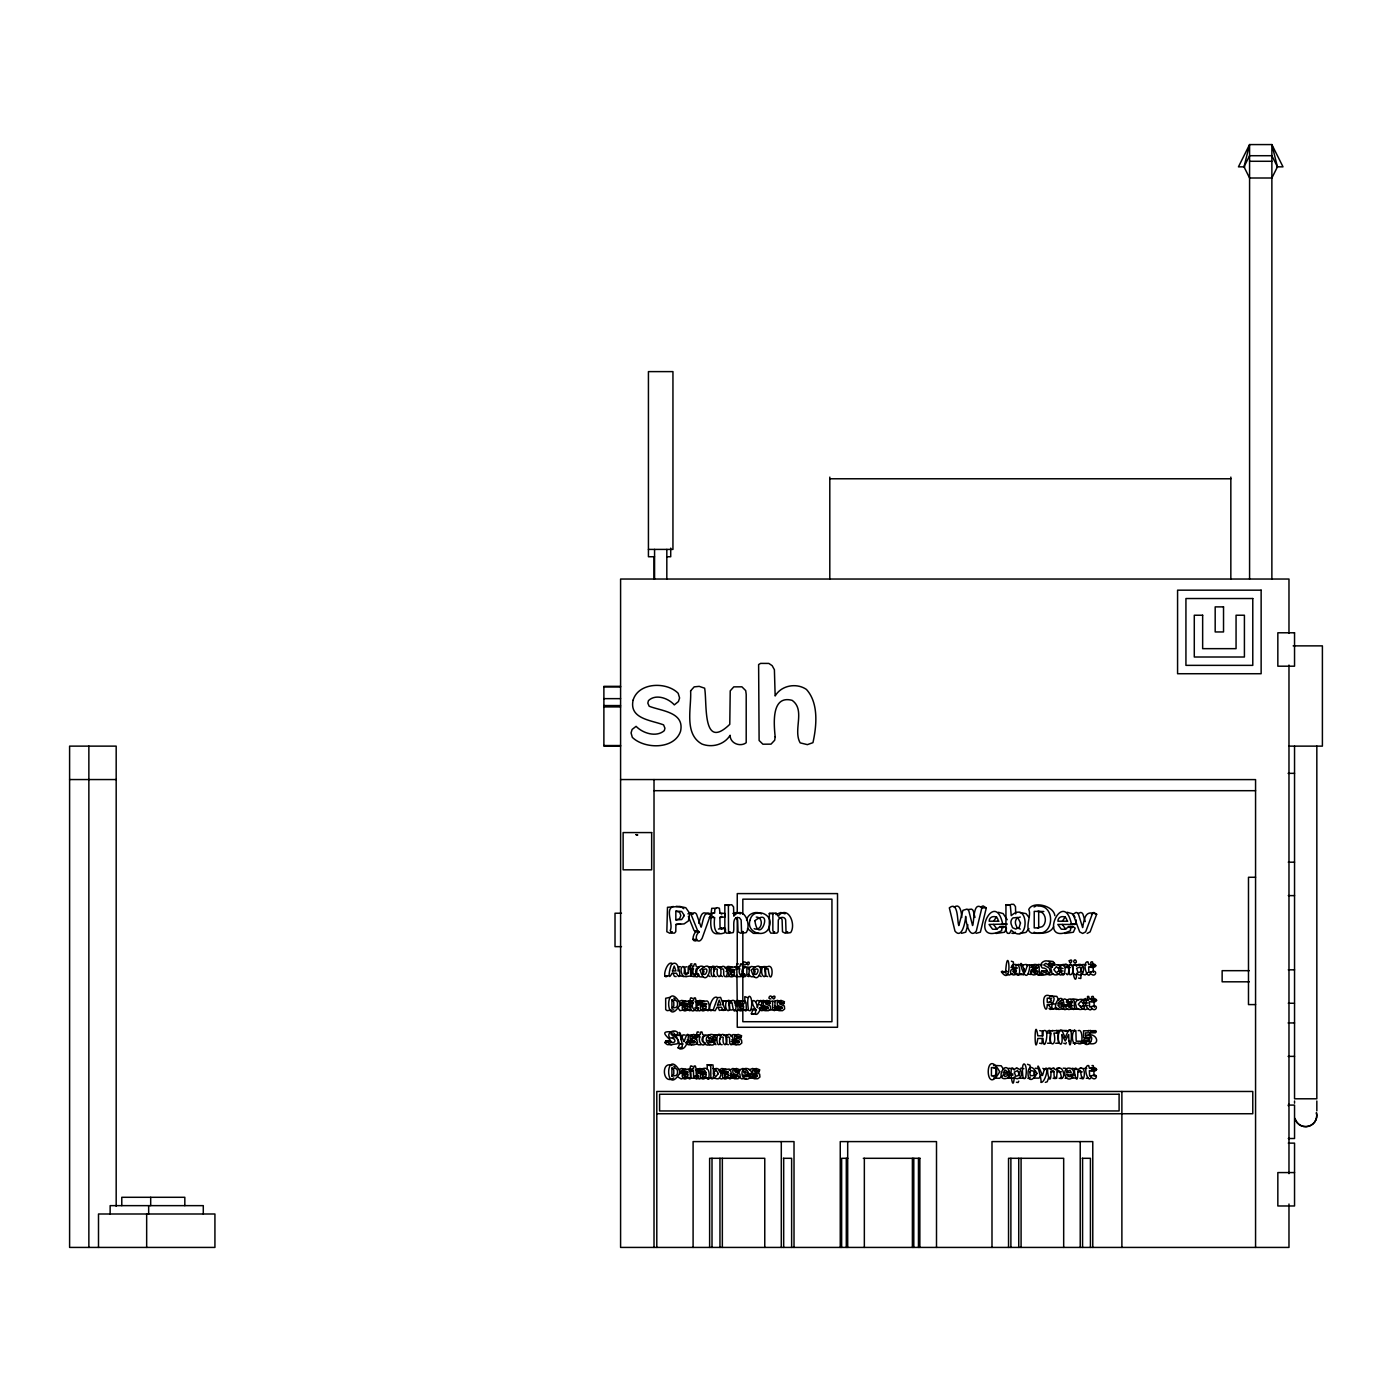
<?xml version="1.0" encoding="UTF-8"?>
<svg xmlns="http://www.w3.org/2000/svg" width="1392" height="1392" viewBox="0 0 1392 1392"><rect width="100%" height="100%" fill="white"/><g stroke="black" fill="none" stroke-linecap="round" stroke-linejoin="round"><path stroke-width="1.5" d="M1066.324 1042.608L1065.733 1043.93L1063.784 1043.234M738.004 1073.789L738.63 1071.04M1018.77 1081.166L1018.109 1082.506L1016.438 1082.28M1030.132 1077.199L1029.471 1078.504L1027.801 1078.278M1055.432 1077.199L1054.771 1078.504L1053.1 1078.278M1061.435 1077.199L1060.791 1078.504L1059.121 1078.278M1082.28 1077.199L1081.636 1078.504L1079.948 1078.278M695.304 1009.67C691.111 1014.002 688.118 1006.399 689.91 1002.849L693.442 1002.849C688.901 1007.947 699.097 1014.664 698.506 1008.069C694.817 1010.261 696.557 1004.328 699.654 1004.885C721.874 1003.388 683.698 1003.162 707.084 1000.952A3.306 3.08 -90 0 1 708.545 1002.727C709.798 1005.424 709.05 1014.246 706.214 1009.148C700.246 1015.534 696.905 1002.31 705.831 1004.641M714.27 975.305C709.955 981.865 709.937 960.689 714.183 968.084L714.792 967.301A3.445 3.219 -90 0 1 717.089 966.309L720.099 968.362C724.78 961.785 729.773 972.712 725.963 976.592C721.143 977.584 726.52 966.013 720.778 969.476C722.17 979.637 715.836 978.35 717.332 969.267C713.174 966.483 712.008 977.515 716.236 976.592M720.186 1043.391C715.871 1049.951 715.853 1028.775 720.116 1036.17L720.708 1035.387A3.445 3.219 -90 0 1 723.022 1034.395L726.015 1036.466C730.713 1029.871 735.689 1040.798 731.896 1044.696C727.059 1045.67 732.436 1034.099 726.711 1037.562C728.138 1047.724 721.735 1046.436 723.248 1037.353C719.09 1034.569 717.941 1045.601 722.17 1044.696M1090.806 972.034C1088.37 982.3 1081.967 964.343 1086.769 961.907A2.836 2.54 -90 0 1 1088.022 961.907L1088.701 964.552C1098.131 961.698 1098.01 969.702 1088.648 966.848L1088.892 972.347L1090.806 972.034C1098.305 968.536 1095.956 977.967 1091.311 974.191M1091.015 999.125L1092.076 1000.343L1090.997 1001.44M1087.57 999.473L1087.5 996.498A2.836 2.54 -90 0 1 1088.753 996.481L1089.414 999.125C1098.862 996.289 1098.74 1004.276 1089.379 1001.44L1089.623 1006.938L1091.537 1006.607C1099.036 1003.127 1096.687 1012.541 1092.041 1008.765M1091.015 1068.29L1092.076 1069.508L1090.997 1070.587M1091.537 1075.772C1089.101 1086.038 1082.698 1068.082 1087.5 1065.646A2.836 2.54 -90 0 1 1088.753 1065.646L1089.414 1068.29C1098.862 1065.437 1098.74 1073.441 1089.379 1070.587L1089.623 1076.086L1091.537 1075.772C1099.036 1072.275 1096.687 1081.706 1092.041 1077.93M1078.191 1030.637C1082.628 1028.253 1082.767 1042.556 1080.714 1043.93M692.955 1002.849L691.841 1001.822L692.938 1000.57M692.955 1070.935L691.841 1069.909L692.938 1068.673M699.55 1036.883L698.436 1035.857L699.532 1034.621M691.841 1001.648L688.309 1001.648L693.442 1000.57L694.121 997.977A2.801 2.61 -90 0 1 695.408 997.977L696.087 1000.57L698.819 1001.596L696.052 1002.849L696.122 1007.808M1058.494 968.484L1059.799 972.469M1073.632 961.402C1075.233 956.617 1078.661 964.586 1074.032 962.516M683.942 1006.103L687.996 1006.103C688.883 1009.67 682.532 1009.879 684.464 1006.103M683.942 1074.189L687.996 1074.189C688.883 1077.756 682.532 1077.965 684.464 1074.189M702.438 1007.686L702.612 1006.103M702.438 1075.79L702.612 1074.189M724.536 1075.79L724.71 1074.189L728.242 1074.189C729.373 1077.008 723.614 1078.365 724.64 1075.129L727.72 1074.189M739.622 1006.103L743.676 1006.103C744.563 1009.67 738.212 1009.879 740.144 1006.103M696.766 1002.153L697.114 1003.771L701.899 1003.997M696.766 1070.239L698.123 1072.118L705.013 1070.744L706.144 1072.727L697.775 1073.58L696.296 1076.347L698.506 1076.155L698.819 1077.773L696.452 1079.026L693.616 1077.077L693.442 1070.935L689.91 1070.935L690.641 1078.156L694.956 1078.278M981.83 907.88L976.297 931.109C969.197 939.896 965.648 920.669 965.665 916.388C965.561 920.634 962.116 939.896 954.982 931.109L949.327 907.88C958.444 900.38 957.122 921.695 958.81 925.576L962.916 910.333L966.901 909.133A3.149 2.819 -90 0 1 968.954 911.395L972.556 925.523C974.33 921.852 972.973 900.346 981.83 907.88L986.319 907.88L980.368 932.205L976.088 933.319M689.823 1042.921A4.802 4.472 -90 0 0 690.519 1042.852L691.232 1041.303L687.23 1039.841M696.522 1037.771L695.304 1036.796A3.793 3.532 -90 0 0 693.094 1036.483L692.398 1038.014L696.505 1039.493L697.566 1042.399L696.539 1044.07L693.494 1044.922L688.1 1044.731L685.891 1042.712L686.726 1041.547L691.563 1042.538A4.802 4.472 -90 0 0 694.051 1042.852L694.765 1041.303L690.206 1039.319L689.962 1036.327L693.599 1034.395L697.166 1035.735L696.522 1037.771L691.772 1036.796A3.793 3.532 -90 0 0 691.024 1036.518M734.28 1042.921A4.802 4.472 -90 0 0 734.976 1042.852L735.707 1041.303L731.687 1039.841M731.183 1041.547L736.02 1042.538A4.802 4.472 -90 0 0 738.508 1042.852L739.222 1041.303L734.663 1039.319L734.419 1036.327L738.056 1034.395L741.623 1035.735L740.996 1037.771L736.229 1036.796A3.793 3.532 -90 0 0 735.481 1036.518M733.845 1076.677L734.054 1075.337L730.034 1073.876M729.547 1075.598L734.384 1076.59A4.802 4.472 -90 0 0 736.873 1076.886L737.586 1075.337L733.027 1073.354L732.766 1070.361L736.42 1068.447L739.987 1069.787L739.343 1071.823L734.576 1070.831M763.756 1008.8L764.486 1007.251L759.545 1004.554M759.319 1008.052L763.495 1007.512L764.8 1008.504A4.802 4.472 -90 0 0 767.288 1008.8L768.019 1007.251L763.442 1005.268L763.199 1002.275L766.853 1000.343L770.402 1001.701L769.776 1003.736L765.008 1002.745M753.594 1076.677L753.803 1075.337L749.783 1073.876M744.059 1076.816L745.781 1075.459L754.133 1076.59A4.802 4.472 -90 0 0 756.622 1076.886L757.335 1075.337L752.776 1073.354L752.515 1070.361L756.169 1068.447L759.736 1069.787L759.092 1071.823L754.325 1070.831A3.793 3.532 -90 0 0 753.594 1070.552M778.319 1008.591L778.511 1007.251L774.509 1005.79M774.004 1007.512L778.841 1008.504A4.802 4.472 -90 0 0 781.33 1008.8L782.043 1007.251L777.484 1005.268L777.241 1002.275L780.877 1000.343L784.444 1001.701L783.8 1003.736L779.05 1002.745M1271.87 579.037L1271.87 144.577L1277.438 166.849L1271.87 178.002L1249.581 178.002L1244.013 166.849L1249.581 144.577L1271.87 144.577L1283.006 166.849L1276.638 166.849M1002.71 924.062C994.445 886.269 967.51 946.821 1001.614 930.726L1001.996 928.116L1000.291 926.637L996.185 929.299L992.566 929.212L989.068 924.445L1007.182 924.062L1001.735 924.445M1005.581 972.643C1007.651 938.504 1013.846 989.016 1001.335 971.755L1007.042 971.616M1010.018 1073.945C1005.894 1055.049 992.426 1085.325 1009.478 1077.269L1008.817 1075.233L1004.954 1076.521L1003.214 1074.137L1013.011 1073.945M1070.483 924.445L1071.457 924.062C1063.192 886.269 1036.257 946.821 1070.361 930.726L1070.744 928.116L1069.039 926.637L1064.932 929.299L1061.313 929.212L1057.816 924.445L1074.955 924.445L1076.225 922.879L1075.946 919.694M1064.114 1004.972C1062.2 985.693 1045.792 1015.777 1064.045 1008.121L1063.384 1006.068L1059.521 1007.356L1057.781 1004.972L1066.481 1004.972M711.764 1040.381L712.426 1039.424M707.432 1040.381C721.717 1046.488 715.297 1029.419 707.78 1035.909C703.082 1040.711 710.477 1048.489 715.244 1043.478L714.183 1041.407L710.651 1041.407L708.911 1042.782M750.601 1076.59C729.478 1073.302 760.31 1078.348 748.861 1069.073C738.004 1064.654 741.17 1085.308 750.375 1077.512L749.696 1075.511L748.461 1076.747M993.627 921.208L996.62 916.684M1007.738 1072.519L1005.598 1070.083L1003.249 1072.519L1007.738 1072.519L1008.504 1070.761M1062.374 921.208L1065.367 916.684M1062.305 1003.354L1060.182 1000.935L1057.816 1003.354L1062.305 1003.354L1062.548 1002.379M967.892 924.775L965.77 932.17L961.541 933.319M1013.167 971.111C1013.707 976.993 1020.127 966.866 1013.167 971.111L1016.16 971.111M1033.282 971.111C1033.804 976.993 1040.224 966.866 1033.282 971.111L1037.753 971.111L1037.649 972.364M1068.43 1005.685C1068.952 1011.566 1075.372 1001.44 1068.43 1005.685L1072.901 1005.685M684.203 1007.756L687.474 1006.103M684.203 1075.842L687.474 1074.189M739.883 1007.756L743.154 1006.103M691.633 1044.731L689.632 1043.495L690.258 1041.547M769.776 1003.736L768.541 1002.745A3.793 3.532 -90 0 0 766.331 1002.449L765.635 1003.98L770.333 1005.981L770.594 1008.991L768.471 1010.662L764.869 1010.679L762.868 1009.444L763.495 1007.512M1041.808 970.798C1047.045 975.983 1050.16 967.962 1042.208 967.927C1037.753 963.107 1046.575 958.061 1049.881 962.62L1049.011 965.021L1045.792 963.368L1043.704 964.969L1049.272 968.101L1050.299 971.755A3.602 3.202 -90 0 1 1049.098 973.948L1044.174 974.992L1040.764 972.329L1041.808 970.798L1046.279 970.798L1048.837 972.486M1048.907 961.054L1053.083 961.507L1054.579 963.421L1053.483 965.021L1049.011 965.021M1048.211 1004.467L1051.708 1009.148L1053.605 1009.2C1047.184 1006.259 1060.617 996.724 1049.498 995.785C1038.188 991.365 1046.697 1020.058 1047.254 1004.467L1050.229 1004.467M674.563 1033.508L673.45 1035.091L671.083 1033.577M671.918 1044.696L667.36 1044.644L665.15 1043.078L665.707 1040.938L669.569 1040.764C674.946 1045.897 678.13 1037.962 669.987 1037.945C665.446 1033.055 674.563 1028.288 677.869 1032.742L676.982 1035.091L673.45 1035.091M676.982 1035.091C662.644 1032.29 679.922 1037.092 678.304 1041.721A3.532 3.306 -90 0 1 677.051 1043.878L670.874 1044.644L668.682 1043.078L669.569 1040.764M693.86 1036.57L693.007 1037.771M738.334 1036.57L737.464 1037.771M698.801 923.383C699.915 920.199 700.994 909.602 706.805 913.796M681.175 1039.824L682.967 1034.865L685.16 1035.039M1048.889 1077.06L1047.202 1081.775L1045.322 1082.367M672.527 970.937L674.215 966.083L675.92 970.937L672.388 970.937M717.559 1004.972L719.246 1000.117L720.934 1004.972L717.419 1004.972M1041.303 1074.92L1039.111 1078.121L1034.03 1078.121M755.873 1009.809C747.904 999.404 756.187 996.585 757.335 1007.704C761.024 992.148 764.921 1005.111 757.544 1013.846C752.08 1016.839 759.701 1006.416 752.011 1009.339M667.081 976.401C661.409 979.516 666.925 960.515 672.058 963.351C669.883 966.205 666.733 983.587 671.988 973.217L676.512 973.217C682.289 985.71 679.853 958.183 672.406 964.03M712.443 1010C706.283 1014.664 711.503 994.601 717.071 997.403M713.209 1009.861L717.646 997.681L720.604 997.403L725.302 1010.209L722.953 1010.435L721.543 1007.269L717.019 1007.269L715.21 1010.696L709.676 1009.861M1029.906 965.3C1026.409 995.837 1014.472 944.194 1025.121 971.964L1027.609 964.795L1034.378 965.3L1031.768 965.282M1033.717 967.057L1030.898 974.47L1028.149 974.139M1092.198 914.248L1085.638 931.892L1082.68 933.44L1079.722 931.944L1073.093 914.248L1075.981 912.491A2.993 2.662 -90 0 1 1078.435 914.126L1082.645 927.577C1084.768 915.397 1086.212 910.368 1096.67 914.248L1090.11 931.892L1087.152 933.44M746.547 920.164C747.8 913.604 755.908 910.594 761.459 913.865M755.612 1001.944L757.144 1000.448L762.137 1001.283M697.288 940.4C691.041 943.184 692.781 934.798 695.756 931.84L699.271 931.84C692.833 936.903 698.21 945.603 702.16 938.191L710.72 914.387C703.726 908.21 702.734 923.905 701.133 927.211L696.557 914.283A3.01 2.801 -90 0 0 694.051 912.734L691.076 914.457L697.549 930.517L699.271 931.84M681.088 1047.236L680.009 1048.576L678.095 1047.845L679.644 1044.052L675.729 1035.074M681.628 1047.845C685.003 1045.775 673.345 1018.544 684.098 1041.738C691.076 1019.449 689.649 1055.38 678.095 1047.845M753.646 1014.281L751.349 1013.811L752.881 1010L756.413 1010M1075.668 1043.234L1074.624 1044.017M718.011 1007.269L719.42 1010.435L721.943 1009.844M1073.858 965.248L1075.511 964.517L1076.573 966.326A3.497 3.132 -90 0 1 1078.609 964.447C1087.674 962.864 1082.976 980.699 1076.642 973.199C1076.051 992.357 1068.551 959.001 1076.347 965.195M1090.649 962.62L1091.241 961.907A2.836 2.54 -90 0 1 1092.494 961.907L1093.172 964.552M1091.38 997.211L1091.972 996.498A2.836 2.54 -90 0 1 1093.225 996.481L1093.903 999.125M1244.013 166.849L1249.581 155.713L1271.87 155.713L1277.438 166.849M1063.088 970.972L1058.616 970.972L1056.319 972.677L1053.848 969.667L1056.319 966.709L1058.616 968.397L1063.088 968.397M1088.039 1005.563L1083.133 1005.563L1080.818 1007.251L1078.348 1004.241L1080.818 1001.283L1083.133 1002.988L1088.039 1002.953M725.771 1009.948L723.196 1010M774.613 931.718L773.413 933.11L770.733 933.127L769.324 930.517L769.324 913.43L773.482 913.552M747.452 1009.948L745.329 1010.783L743.746 1009.148C737.777 1015.534 734.437 1002.31 743.363 1004.641M769.045 1001.266L771.62 1001.231M1051.656 1008.626L1050.142 1009.444L1049.046 1008.469M730.121 931.718L728.921 933.11L726.259 933.127L724.849 930.517L724.849 905.096L729.304 905.479M743.137 931.718L740.875 933.284L738.021 931.822L737.638 919.973L735.846 917.693M732.262 1009.948L729.704 1010L728.625 1002.936M787.611 931.718L785.349 933.284L782.495 931.822L782.113 919.921A3.393 3.167 -90 0 0 778.876 917.398M771.62 1009.948L769.063 1010M1019.135 1071.388L1019.431 1075.755M672.232 931.683L669.883 933.284L666.838 931.718L667.481 907.306L679.644 906.418L685.786 907.706L689.736 913.378L688.431 920.912L684.098 923.888L675.92 924.445L675.764 931.683L674.494 933.092L671.588 933.11L670.213 930.517C673.693 924.427 664.558 909.481 673.189 906.418M1034.761 1071.214L1034.761 1075.616M1083.533 1002.118L1083.515 1006.416M1015.186 973.269C1019.64 978.611 1020.475 970.415 1018.996 966.727A3.358 3.01 -90 0 0 1017.587 964.917C1010.679 962.446 1009.165 969.963 1016.16 967.005C1018.439 970.607 1010.731 967.527 1010.592 971.268C1009.531 975.009 1015.203 976.331 1016.734 973.252L1018.283 974.922L1020.649 973.982M1039.372 974.591L1039.111 966.727A3.358 3.01 -90 0 0 1037.684 964.917C1030.776 962.446 1029.28 969.963 1036.257 967.005C1038.536 970.607 1030.846 967.527 1030.706 971.268C1029.628 975.009 1035.317 976.331 1036.849 973.252C1037.301 976.175 1047.149 975.34 1041.477 973.93M1035.422 966.848L1036.883 968.049L1037.945 966.953M1071.057 1008.782L1074.52 1009.165L1074.241 1001.3A3.358 3.01 -90 0 0 1072.832 999.508C1065.924 997.037 1064.428 1004.537 1071.405 1001.596C1073.684 1005.181 1065.976 1002.118 1065.837 1005.859C1064.776 1009.583 1070.448 1010.923 1071.997 1007.825L1073.528 1009.496L1075.894 1008.574M1070.57 1001.44L1072.606 1002.014M1086.386 1043.165L1073.197 1043.234M1028.949 928.586L1025.956 932.414L1019.623 933.527M1087.726 972.469L1085.203 974.905L1081.584 973.948M730.887 1036.327L732.923 1034.621L736.803 1034.761M729.251 1070.361L732.888 1068.447L736.455 1069.787M679.975 1004.032L681.071 1002.953M687.683 1004.641C678.757 1002.31 682.097 1015.534 688.066 1009.148C690.902 1014.246 691.65 1005.424 690.38 1002.727A3.306 3.08 -90 0 0 688.936 1000.952C667.969 1003.702 703.117 1002.605 679.627 1005.494M698.384 1003.997L699.219 1002.953M737.255 1005.72L736.838 968.675A3.306 3.08 -90 0 0 735.376 966.901C712.652 968.728 746.443 969.458 730.591 970.607M679.975 1072.118L681.071 1071.04M687.683 1072.727C678.757 1070.396 682.097 1083.62 688.066 1077.234C690.902 1082.332 691.65 1073.51 690.38 1070.813A3.306 3.08 -90 0 0 688.936 1069.039C667.969 1071.788 703.117 1070.709 679.627 1073.58M735.655 1004.032L736.751 1002.953M698.384 1072.084L699.219 1071.04M744.894 1010L746.356 1010.47L746.077 1002.727A3.306 3.08 -90 0 0 744.616 1000.952C723.649 1003.702 758.797 1002.605 735.307 1005.494M727.929 1072.727C719.003 1070.396 722.344 1083.62 728.312 1077.234C731.148 1082.332 731.896 1073.51 730.643 1070.813A3.306 3.08 -90 0 0 729.182 1069.039C707.919 1071.649 742.963 1070.97 720.725 1073.232M1060.6 1030.289C1053.326 1037.388 1064.01 1054.945 1061.835 1034.621L1065.228 1041.007L1068.656 1034.517C1069.822 1067.003 1075.703 1009.583 1065.245 1037.788L1061.887 1030.341L1047.219 1031.107L1047.88 1032.986L1051.151 1033.073C1047.41 1047.515 1057.624 1047.463 1053.918 1033.073L1058.39 1033.073L1058.32 1043.217L1055.693 1043.234M708.093 914.179L714.67 912.978L714.827 909.185L717.106 907.619L719.368 908.245L719.995 912.978L724.901 913.483L724.901 916.98L719.908 917.519L720.029 927.42L721.039 928.882L723.318 928.725C726.154 925.68 726.485 933.458 723.057 933.319C713.417 936.364 713.87 923.331 714.67 917.519L709.207 917.38M734.819 967.144L739.883 966.535L740.561 963.943A2.801 2.61 -90 0 1 741.849 963.925L742.545 966.535L745.277 967.544L742.493 968.797C740.509 974.313 743.641 973.791 745.381 975.044C742.354 980.49 737.238 972.677 739.883 968.797L735.863 968.797M721.787 916.301L719.699 917.519M746.042 964.064C743.293 967.527 741.832 960.115 745.747 962.342M1054.37 1068.29L1053.779 1068.186A3.497 3.132 -90 0 0 1051.465 1069.073L1050.873 1069.856C1043.408 1060.669 1051.117 1092.877 1050.96 1071.788C1056.598 1066.55 1051.604 1080.575 1056.667 1078.243C1056.928 1064.41 1061 1072.014 1061.557 1078.591C1066.829 1076.677 1061.383 1062.757 1056.632 1070.152L1053.1 1068.308M684.168 973.669L684.603 967.214L686.9 966.744M689.614 968.797L693.616 968.797C690.989 972.677 696.104 980.49 699.132 975.044C697.392 973.791 694.243 974.313 696.244 968.797L699.01 967.544L696.278 966.535L695.6 963.925A2.801 2.61 -90 0 0 694.312 963.943L693.616 966.535C683.698 961.907 691.894 975.305 685.282 974.296C685.264 959.732 677.156 968.71 683.489 976.575C689.405 975.914 695.774 977.915 689.527 966.431M1091.45 914.213L1093.816 912.491L1096.67 914.248M1003.214 927.751L1004.032 926.533L1006.468 928.116L1004.589 932.24L995.976 933.458M1071.962 927.751L1072.78 926.533L1075.216 928.116L1073.354 932.24L1064.723 933.458M1071.979 1075.181C1070.866 1077.582 1066.794 1076.851 1066.724 1074.137C1072.553 1077.112 1076.242 1072.275 1071.527 1068.708C1060.93 1064.306 1063.993 1085.064 1073.006 1077.269L1071.979 1075.181L1074.955 1075.181M704.248 1035.909C700.698 1039.65 704.369 1046.645 709.607 1044.783M725.058 968.101L727.946 966.379L731.844 966.901M734.297 1002.153L737.186 1000.43L741.083 1000.952A3.306 3.08 -90 0 1 741.71 1001.422M718.864 1070.239L721.752 1068.517L725.65 1069.039A3.306 3.08 -90 0 1 726.276 1069.508M1015.325 932.24L1014.246 933.232A6.107 5.446 -90 0 1 1011.827 933.197M730.243 974.348L730.904 972.068L734.437 972.068C735.568 974.87 729.808 976.244 730.835 973.008L733.915 972.068M714.183 1041.407L710.581 1042.73L708.789 1040.381M1053.657 926.811C1049.533 934.815 1039.215 933.197 1031.837 933.197C1023.242 929.978 1032.064 915.658 1028.758 909.515C1032.62 900.659 1053.674 905.461 1054.858 915.658M1003.371 1075.32L999.456 1078.313L993.592 1078.017M748.217 968.849L751.21 966.483L755.212 966.97M709.746 1078.261L709.189 1078.748A3.01 2.801 -90 0 1 707.954 1078.73L707.31 1078.069M1048.733 963.803L1048.489 965.822L1052.456 967.283M1070.187 967.579L1065.176 967.301C1064.132 988.581 1056.267 958.079 1064.097 966.257L1064.445 965.439A2.436 2.175 -90 0 1 1066.359 964.325L1068.43 965.543M759.997 1001.718L763.321 1000.343L766.87 1001.701M774.039 1001.718L777.345 1000.343L780.912 1001.701M749.314 1069.804L752.637 1068.447L756.204 1069.787M1096.009 1075.772L1094.095 1076.086L1093.851 1070.587M1082.002 967.127L1081.114 970.294L1082.506 972.521M1087.483 1040.781L1088.37 1040.102A4.385 3.915 -90 0 0 1090.702 1041.808M724.345 927.716L718.463 929.073M721.317 1071.04L720.482 1072.084L723.997 1072.084M1012.367 973.774L1009.148 975.061L1006.016 973.861M1061.261 1000.43L1064.671 998.899L1067.96 1000.326M1015.882 965.509L1018.265 964.395L1022.059 964.917A3.358 3.01 -90 0 1 1022.668 965.387M1035.979 965.509L1038.362 964.395L1042.173 964.917M1071.127 1000.082L1073.51 998.969L1077.304 999.508A3.358 3.01 -90 0 1 1077.913 999.978M1081.758 1000.413C1088.979 996.62 1083.95 999.386 1086.369 1001.44C1082.854 1005.546 1092.511 1014.803 1091.537 1006.607M739.378 1069.961L742.876 1068.447L746.269 1069.839M679.052 1001.527L681.488 1000.43L685.403 1000.952A3.306 3.08 -90 0 1 686.03 1001.422M697.201 1001.527L699.654 1000.43L703.552 1000.952A3.306 3.08 -90 0 1 704.178 1001.422M679.052 1069.613L681.488 1068.517L685.403 1069.039A3.306 3.08 -90 0 1 686.03 1069.508M697.201 1069.613L699.654 1068.517L703.552 1069.039A3.306 3.08 -90 0 1 704.178 1069.508M713.261 1076.486L714.705 1073.719L713.278 1070.97M775.849 914.561L780.808 912.526L785.053 913.813M726.38 1001.37L728.869 1000.343L731.479 1001.509M1088.005 1030.811L1089.014 1030.376M702.49 974.383L704.074 971.616L702.508 968.797M753.611 974.383L755.195 971.616L753.629 968.797M1063.662 974.017L1060.669 975.061L1057.241 973.547M1088.161 1008.591L1085.186 1009.652L1081.741 1008.139M1034.047 906.992L1036.118 906.07M1040.746 973.982L1038.154 975.009L1035.283 973.269M993.557 1065.419L1001.144 1065.767L1003.963 1069.752M954.181 907.201C960.48 902.347 961.559 913.761 961.768 917.45M1039.789 1030.637L1042.208 1031.072L1042.277 1035.822M1067.177 1078.243L1065.141 1078.278M1077.965 913.639L1080.453 912.491A2.993 2.662 -90 0 1 1082.906 914.126L1085.29 921.574M683.942 1009.879L679.975 1010.679L678.13 1007.982M702.107 1009.879L699.428 1010.87L697.131 1010.087M739.639 1009.879L736.96 1010.87L734.663 1010.087M683.942 1077.965L681.28 1078.957L678.339 1077.251M702.107 1077.965L699.428 1078.957L697.131 1078.174M724.205 1077.965L721.526 1078.957L719.229 1078.174M1088.318 1078.243L1086.282 1078.278M1023.746 968.554L1023.746 974.591L1021.363 973.93M981.238 906.731L983.135 905.914L986.319 907.88M743.572 966.779L745.66 966.744M1064.062 1030.689L1067.264 1031.402M687.909 913.865L690.519 912.734A3.01 2.801 -90 0 1 693.025 914.283M1053.57 973.948L1049.899 975.061L1045.984 973.826M733.584 976.418L731.357 976.21M737.116 976.418L735.202 976.505L734.506 975.096C728.538 981.499 725.197 968.258 734.123 970.607M701.899 1072.084C696.992 1070.605 704.77 1066.533 707.084 1069.039A3.306 3.08 -90 0 1 708.545 1070.813C709.798 1073.51 709.05 1082.332 706.214 1077.234C700.246 1083.62 696.905 1070.396 705.831 1072.727M1005.946 904.73L1010.296 905.131L1011.236 915.64C1030.063 899.058 1029.297 947.447 1011.201 930.134L1009.757 933.232A6.107 5.446 -90 0 1 1007.356 933.197L1005.946 930.517L1005.946 904.73L1008.939 904.73M1027.487 1064.288L1030.01 1065.211L1030.132 1069.943M728.381 905.096L731.74 904.696L733.567 906.923L733.81 916.145C743.258 904.435 751.941 924.271 746.216 932.588L742.789 933.127L741.553 931.822L741.153 919.973L739.378 917.693C730.713 916.197 735.22 928.046 733.201 932.588L729.773 933.127L728.538 931.822L728.381 905.096L724.849 905.096M772.856 913.43L776.04 912.961L778.128 916.145C787.75 904.452 796.502 924.079 790.691 932.588L787.28 933.127L786.028 931.822L785.645 919.921A3.393 3.167 -90 0 0 783.87 917.676A4.872 4.541 -90 0 0 778.285 920.025L778.145 931.718L776.945 933.11L774.265 933.127L772.856 930.517L772.856 913.43L769.324 913.43M762.677 966.761L764.26 966.535L765.304 968.119C776.788 958.496 770.733 991.452 768.175 968.884A2.436 2.279 -90 0 0 765.391 970.067C767.236 982.143 758.779 975.409 762.677 966.761L759.145 966.761L761.215 966.831M723.127 1005.076L723.127 1000.813L725.563 1001.387M726.659 1000.813L728.242 1000.57L729.286 1002.17C740.77 992.531 734.715 1025.504 732.157 1002.936A2.436 2.279 -90 0 0 729.373 1004.102C731.218 1016.195 722.761 1009.444 726.659 1000.813L723.127 1000.813M713.939 1041.251L713.939 1034.848L716.045 1034.935M707.223 1068.952L707.223 1064.723L709.816 1065.628M707.223 1064.723L713 1064.915L713.47 1070.083C717.176 1065.28 723.144 1072.153 720.273 1076.468C718.672 1081.828 713.522 1076.068 712.721 1078.748A3.01 2.801 -90 0 1 711.469 1078.73L710.407 1077.947M1051.952 1030.706L1052.891 1030.376M695.182 1034.882L700.037 1034.621L700.715 1032.029A2.801 2.61 -90 0 1 702.003 1032.029L702.699 1034.621L705.431 1035.631L702.647 1036.883C700.663 1042.399 703.795 1041.877 705.535 1043.13C702.508 1048.576 697.392 1040.764 700.037 1036.883L695.182 1036.64M1084.838 1038.38L1087.326 1037.545L1089.588 1038.78L1089.066 1041.32L1086.23 1041.808A4.385 3.915 -90 0 1 1083.898 1040.102L1082.993 1040.781C1087.309 1052.543 1098.706 1032.533 1085.516 1035.926L1085.516 1032.881L1095.434 1032.812L1095.835 1030.672L1083.533 1030.811L1083.602 1037.91L1090.423 1037.753M1067.194 967.579C1070.291 963.821 1063.61 964.221 1061.522 964.778M687.213 1035.283L692.346 1034.761M1023.886 1078.121L1019.918 1078.278M671.762 1007.773L672.44 1007.443A3.393 3.167 -90 0 0 673.798 1005.685L673.798 1002.24A3.376 3.149 -90 0 0 672.458 1000.5L671.779 1000.169M671.762 1075.859L672.44 1075.529A3.393 3.167 -90 0 0 673.798 1073.771L673.798 1070.326A3.376 3.149 -90 0 0 672.458 1068.586L671.779 1068.256M766.244 1010.018L761.337 1010.679L759.145 1008.661L762.677 1008.661M780.286 1010.018L774.004 1010.105M735.829 1078.104L729.547 1078.191M755.578 1078.104L749.296 1078.191M968.066 909.585L971.372 909.133A3.149 2.819 -90 0 1 973.426 911.395L974.974 917.45M715.21 1078.348L710.842 1078.069L710.755 1064.723M717.924 966.831L721.822 966.918M723.84 1034.917L727.738 1035.004M1058.216 965.004L1063.679 965.335M1067.786 1008.869L1064.863 1009.652L1061.278 1008.208M1013.202 1078.034L1007.686 1078.156M1076.729 1078.034L1071.214 1078.156M705.239 1035.091L710.198 1035.039M777.536 1007.512L776.91 1009.444L778.911 1010.679L782.513 1010.662L784.636 1008.991L784.357 1005.981L779.677 1003.98L780.373 1002.449A3.793 3.532 -90 0 1 782.582 1002.745L783.8 1003.736M734.715 1041.547L734.089 1043.495L736.09 1044.731L739.691 1044.696L741.814 1043.043L741.553 1040.015L736.855 1038.014L737.551 1036.483A3.793 3.532 -90 0 1 739.761 1036.796L740.996 1037.771M733.062 1075.598L732.453 1077.547L734.454 1078.765L738.056 1078.748L740.179 1077.077L739.9 1074.067L735.22 1072.066L735.916 1070.535A3.793 3.532 -90 0 1 738.108 1070.831L739.343 1071.823M752.811 1075.598L752.202 1077.547L754.203 1078.765L757.805 1078.748L759.928 1077.077L759.649 1074.067L754.969 1072.066L755.665 1070.535A3.793 3.532 -90 0 1 757.857 1070.831L759.092 1071.823M670.718 1042.469C673.45 1039.894 654.014 1029.767 673.693 1032.046M1083.515 1068.517L1086.717 1068.343M746.077 1078.261L741.64 1078.87L738.63 1076.555M1006.625 971.042L1004.345 972.434L1002.153 971.042M726.067 971.459L727.946 970.833M732.853 913.43L736.281 912.526L740.561 913.848M683.246 976.418L678.878 975.722M763.129 966.761L766.418 966.605M729.634 976.384L726.415 976.627M673.728 1009.826L667.151 1010.644L665.689 1009.618L665.672 998.29L670.213 997.298M673.728 1077.913C662.592 1086.073 660.643 1060.217 672.127 1065.576M1085.516 1035.926C1096.635 1030.341 1102.377 1046.923 1088.422 1043.339M1042.852 1068.343L1045.061 1069.648M676.147 976.575L674.389 976.384L672.98 973.217M680.566 923.888L676.164 924.445M1049.742 1068.256L1050.908 1068.325M1049.812 995.906L1056.859 996.394L1058.738 1000.03M1079.966 1068.308L1081.201 1068.273M1011.062 904.313L1013.724 904.33L1015.481 906.592L1015.708 913.918M1016.438 1068.308L1017.639 1068.256M686.9 976.558L685.264 976.418M1011.34 961.211L1013.359 961.924L1013.446 969.824M1074.589 1030.289C1071.701 1032.359 1071.457 1042.051 1074.868 1043.93M710.059 976.592L708.023 975.305M722.448 976.592L720.395 975.305M761.18 976.592L759.145 975.305M715.993 1044.696L713.939 1043.391M728.364 1044.696L726.398 1044.035L725.911 1037.336M745.294 976.592L743.572 976.384M767.688 976.592L765.722 975.949L764.66 968.884M719.525 933.319C709.885 936.364 710.338 923.331 711.138 917.519M694.295 976.714L690.832 976.018L690.101 968.797M740.544 976.714L738.038 976.679L736.542 974.939M770.977 998.882C766.435 999.578 770.768 993.122 771.864 997.49M700.698 1044.8L698.192 1044.766L696.696 1043.026M1056.598 1033.073L1057.868 1031.75L1056.598 1030.376M1020.319 917.015L1017.482 917.902A5.394 4.82 -90 0 0 1015.708 924.358L1017.065 927.733L1020.284 929.056M1090.267 966.848L1091.345 965.77L1090.284 964.552M1063.244 1068.186L1065.628 1068.325L1067.264 1070.431M713.678 912.978L712.025 913.517L711.486 915.449L713.713 917.519M693.129 966.535L692.033 967.771L693.146 968.797M739.378 966.535L738.282 967.771L739.396 968.797M1049.307 1002.275L1051.499 1000.239L1049.255 998.203M1020.736 1068.186L1023.903 1068.708M1008.817 1068.238L1012.471 1068.708M1072.345 1068.238L1076.921 1069.491M676.042 919.868L679.609 918.755L680.827 915.501L679.609 912.247L676.007 911.168M1090.388 1032.881L1091.693 1031.698L1090.388 1030.376M1035.248 1068.221L1039.128 1068.743M1019.779 912.508L1025.974 913.604L1028.949 917.328M736.159 1044.696L731.183 1044.157M758.988 933.353L753.403 933.353L747.469 928.603M702.856 976.732C693.581 979.063 695.582 962.324 704.091 966.97M753.977 976.732L751.175 976.732L748.217 974.348M1037.597 933.197C1054.753 934.641 1055.049 904.696 1037.788 906.07M705.622 1006.103L702.542 1007.042C701.516 1010.279 707.275 1008.922 706.144 1006.103L702.09 1006.103M705.622 1074.189L702.542 1075.129C701.516 1078.365 707.275 1077.008 706.144 1074.189L702.09 1074.189M1037.562 927.907L1042.121 926.689A6.908 6.177 -90 0 0 1044.766 923.105C1046.697 918.041 1043.809 910.855 1037.632 911.36M993.07 1075.877L995.35 1075.268A3.463 3.08 -90 0 0 996.672 1073.476L996.689 1069.978A3.428 3.062 -90 0 0 995.367 1068.203L993.122 1067.594M1294.543 1003.597L1294.543 1098.793L1316.832 1098.793L1316.832 746.129M1058.616 968.397C1063.749 962.951 1047.689 963.386 1051.586 971.146C1051.151 977.532 1063.662 974.626 1058.616 970.972M1083.133 1002.988C1088.248 997.525 1072.205 997.96 1076.086 1005.72C1075.651 1012.123 1088.161 1009.2 1083.133 1005.563M1249.581 161.281L1271.87 161.281M1244.813 166.849L1238.445 166.849L1249.581 144.577L1249.581 579.037M829.806 478.778L1230.841 478.778M648.428 549.405L672.945 549.405L672.945 371.612L648.428 371.612L648.428 556.748L654.518 556.748M666.664 556.748L670.718 556.748L670.718 548.135M1293.151 645.871L1322.4 645.871L1322.4 746.129L1288.975 746.129M620.588 686.343L603.884 686.343L603.884 746.129L620.588 746.129M603.884 686.917L620.588 686.917M603.884 698.645L620.588 698.645M603.884 705.57L620.588 705.57M603.884 706.91L620.588 706.91M603.884 745.538L620.588 745.538M1288.087 773.343L1294.543 773.343M69.6 779.555L116.18 779.555M620.588 779.555L1255.567 779.607L1255.567 1247.423M654.014 790.691L1255.567 790.691M1288.279 862.187L1294.543 862.187M1255.567 877.273L1248.485 877.273L1248.485 1004.589L1255.567 1004.589M1288.279 895.613L1294.543 895.613M621.476 913.222L615.02 913.222L615.02 946.647L621.476 946.647M999.021 921.208L989.155 921.208C989.086 915.17 998.569 914.892 998.134 921.208M1067.768 921.208L1057.903 921.208C1057.833 915.17 1067.316 914.892 1066.881 921.208M1071.457 924.062L1075.929 924.062M999.56 926.533L1004.032 926.533M1068.308 926.533L1072.78 926.533M688.361 916.475L694.016 930.517L698.175 931.422M692.677 939.426L696.191 939.426M1050.107 963.421L1054.579 963.421M1073.998 964.778L1080.784 965.213M1020.353 965.3L1026.269 964.412L1027.766 965.944M1091.345 965.578L1095.817 965.77M711.556 966.761L708.023 966.761L710.111 966.848M1010.957 967.423L1016.786 968.049M1031.072 967.423L1035.544 967.423M1065.176 967.301L1069.665 967.301C1068.169 969.041 1069.23 978.106 1065.994 973.46M1012.541 968.032L1017.03 968.032M1032.655 968.032L1037.127 968.032M1288.279 969.824L1294.543 969.824M726.676 969.963L730.191 969.963M1249.303 970.676L1222.141 970.676L1222.141 981.812L1249.303 981.812M684.533 973.112L688.066 973.112M694.921 973.895L698.453 973.895M744.72 973.895L741.188 973.895L741.849 975.044M1019.275 974.591L1023.746 974.591M1075.25 974.852L1073.789 973.46M664.645 975.827L668.177 975.827M1051.691 998.203L1047.219 998.203L1047.219 1002.275L1051.691 1002.275M1092.076 1000.152L1096.548 1000.152M1092.076 1000.343L1096.548 1000.343M695.304 1001.596L698.819 1001.596M691.841 1001.822L688.588 1002.588M695.304 1001.77L698.819 1001.77M1066.202 1001.996L1070.674 1001.996M1067.786 1002.605L1072.275 1002.605M696.748 1003.406L700.28 1003.406M737.812 1003.406L734.645 1003.771M1288.279 1003.249L1294.543 1003.249L1294.543 746.129M680.218 1003.997L683.75 1003.997M735.916 1003.997L739.43 1003.997M1051.099 1003.98L1055.571 1003.98M1064.602 1004.78L1067.577 1004.78M1063.018 1006.016L1067.49 1006.016M764.486 1007.251L768.019 1007.251M778.511 1007.251L782.043 1007.251M764.695 1007.843L768.227 1007.843M778.737 1007.843L782.269 1007.843M694.747 1007.947L698.262 1007.947M764.591 1008.26L768.123 1008.26M778.633 1008.26L782.165 1008.26M1054.283 1008.313L1057.259 1008.313M1054.162 1008.678L1058.633 1008.678L1056.632 1009.374L1055.345 1008.173M1074.52 1009.165L1078.991 1009.165L1076.608 1008.521M690.658 1010.47L684.69 1009.826M708.824 1010.47L702.838 1009.826M721.769 1010.209L725.302 1010.209M746.356 1010.47L740.37 1009.826M751.349 1013.811L754.882 1013.811M1288.087 1022.946L1294.543 1022.946M1062.27 1030.515L1066.742 1030.515M1068.256 1030.515L1075.877 1030.637L1076.19 1041.216L1083.672 1041.216M713.939 1034.848L717.472 1034.848M675.538 1035.37L679.07 1035.37M694.904 1035.7L698.436 1035.7M712.269 1040.189L715.801 1040.189M1083.898 1040.102L1088.37 1040.102M691.232 1041.303L694.765 1041.303M735.707 1041.303L739.222 1041.303M691.459 1041.877L694.991 1041.877M735.916 1041.877L739.448 1041.877M664.958 1042.277L668.491 1042.277M691.354 1042.312L694.886 1042.312M735.811 1042.312L739.343 1042.312M1081.984 1042.591L1084.977 1042.504M685.891 1042.712L689.423 1042.712M679.087 1043.843L683.176 1044.052M1288.087 1056.371L1294.543 1056.371M1092.076 1069.317L1096.548 1069.317M1092.076 1069.508L1096.548 1069.508M691.841 1069.735L688.309 1069.735L693.442 1068.673L694.121 1066.063A2.801 2.61 -90 0 1 695.408 1066.063L696.087 1068.673L698.819 1069.682L696.052 1070.935L696.487 1077.251M695.304 1069.856L698.819 1069.682M696.748 1071.492L700.28 1071.492M722.378 1071.492L719.212 1071.857M1050.96 1071.788L1053.935 1071.788M1056.963 1071.788L1061.435 1071.788M1077.808 1071.875A2.471 2.21 -90 0 1 1080.523 1070.674C1082.941 1093.555 1089.014 1060.217 1077.739 1069.891C1070.413 1060.495 1077.843 1092.894 1077.808 1071.875L1082.28 1071.875M680.218 1072.084L683.75 1072.084M747.4 1074.241L750.932 1074.241M734.054 1075.337L737.586 1075.337M753.803 1075.337L757.335 1075.337M1008.452 1075.181L1012.924 1075.181M734.28 1075.929L737.812 1075.929M754.029 1075.929L757.561 1075.929M694.747 1076.033L698.262 1076.033M734.176 1076.347L737.69 1076.347M753.925 1076.347L757.439 1076.347M690.658 1078.556L684.69 1077.913M708.824 1078.556L702.838 1077.913M730.922 1078.556L724.936 1077.913M1288.279 1105.091L1294.543 1105.091L1294.543 1138.517L1288.279 1138.517M656.798 1113.739L1252.783 1113.739L1252.783 1091.467L656.798 1091.467L656.798 1247.423M1288.279 1143.128L1294.543 1143.128L1294.543 1205.977L1277.839 1205.977L1277.839 1172.569L1294.543 1172.569M783.348 1158.301L791.63 1158.301L791.63 1247.423M847.885 1158.301L841.638 1158.301L841.638 1247.423M863.301 1158.301L920.042 1158.301M1082.158 1158.301L1090.423 1158.301L1090.423 1247.423M676.129 906.418L680.514 906.992M1043.809 911.499L1034.221 911.36L1034.221 927.907L1038.693 927.907L1038.693 911.36M1067.125 912.282L1071.892 913.587L1075.094 917.206M998.377 912.282L1003.127 913.587L1007.199 919.694M719.734 912.978L721.787 914.109M712.965 1068.447L716.097 1069.874M1059.19 1068.186L1058.181 1068.047A3.497 3.132 -90 0 0 1056.598 1068.499M710.651 1041.407L711.677 1041.842M745.781 1075.459L747.121 1076.695M1061.069 1030.376L1062.026 1030.689M1069.7 1041.007L1068.586 1040.607M1074.328 1030.289L1075.372 1030.689M1049.046 1030.289L1049.951 1030.637M677.017 1034.5L677.921 1034.83M1079.339 1043.93L1078.295 1043.495M707.728 1036.396L709.92 1038.797M1089.31 1038.38L1088.074 1037.91M756.239 917.067C764.312 917.224 762.05 931.874 754.151 928.69M1036.309 933.197L1034.134 932.188M735.115 1038.641L736.803 1039.145M690.658 1038.641L692.329 1039.145M694.66 931.422L695.756 931.84M1086.23 964.969L1083.08 964.447A3.497 3.132 -90 0 0 1081.549 965.491M715.453 966.848L713.557 966.309A3.445 3.219 -90 0 0 711.938 966.744M721.369 1034.935L719.49 1034.395A3.445 3.219 -90 0 0 717.872 1034.83M720.812 927.716L721.891 928.76M754.899 1073.18L756.117 1074.067M1065.785 929.212L1062.305 924.445M997.037 929.212L993.54 924.445M761.267 1008.504L759.962 1007.512M672.371 1037.318L673.711 1038.119M680.41 966.744L678.322 966.779L678.026 971.077M667.638 1042.051L666.037 1040.764M715.836 908.245L711.747 908.315L711.138 912.978M698.854 1032.255L698.471 1032.011A2.801 2.61 -90 0 0 697.183 1032.029L696.505 1034.621M1052.074 963.838L1053.483 965.021M682.254 907.706L683.733 908.732M743.728 1070.605L745.051 1072.832M673.78 998.099L675.12 999.056M673.78 1066.185L675.12 1067.142M713.296 968.867L714.2 970.833M1094.408 1007.216L1093.851 1001.44M1063.227 1006.903L1062.253 1004.972M1072.171 1076.068L1071.214 1074.137M1008.643 1076.068L1007.686 1074.137M695.165 974.017L695.6 975.044M730.382 968.954L730.904 970.607M739.622 1003.006L740.144 1004.641M702.09 1003.006L702.612 1004.641M683.924 1003.006L684.464 1004.641M724.188 1071.092L724.71 1072.727M702.09 1071.092L702.612 1072.727M683.924 1071.092L684.464 1072.727M1072.397 965.317C1067.803 961.437 1068.047 972.73 1069.996 974.783C1074.05 975.113 1073.406 965.683 1070.779 964.447A2.436 2.175 -90 0 0 1068.917 965.439M692.485 998.638L691.876 997.977A2.801 2.61 -90 0 0 690.589 997.977L689.91 1000.57M692.485 1066.742L691.876 1066.063A2.801 2.61 -90 0 0 690.589 1066.063L689.91 1068.673M1078.539 978.106L1080.818 978.506L1081.114 973.199M1039.58 1043.217L1041.964 1043.669L1042.277 1038.449M747.417 997.542L744.824 996.637L744.824 1002.988M1047.567 1043.234L1050.177 1043.234L1050.247 1031.698M1093.364 972.347L1093.12 966.848M1080.557 1005.72L1081.027 1007.042M1068.656 1001.353L1069.213 1004.206M720.012 1037.997L720.116 1038.919M1316.832 1101.002L1316.832 1110.868M1294.543 1101.002L1294.543 1103.195M1288.975 633.29L1288.975 579.037L620.588 579.037L620.588 1247.423L1288.975 1247.423L1288.975 1204.028M1288.975 665.063L1288.975 1173.647M1230.841 477.108L1230.841 579.037M1121.882 1091.467L1121.882 1247.423M1093.903 1068.29L1093.225 1065.646A2.836 2.54 -90 0 0 1091.972 1065.646M1092.772 1247.423L1092.772 1141.597L991.991 1141.597L991.991 1247.423M1089.988 1032.881L1089.988 1035.926M1082.576 1158.301L1082.576 1247.423M1080.227 1141.597L1080.227 1247.423M1063.679 1247.423L1063.679 1158.301L1008.539 1158.301L1008.539 1247.423M1021.084 1158.301L1021.084 1247.423M1018.735 1158.301L1018.735 1247.423M1010.888 1158.301L1010.888 1247.423M936.503 1247.423L936.503 1141.597L840.246 1141.597L840.246 1247.423M919.851 1158.301L919.851 1247.423M918.459 1158.301L918.459 1247.423M913.796 1158.301L913.796 1247.423M912.386 1158.301L912.386 1247.423M864.345 1158.301L864.345 1247.423M847.693 1141.597L847.693 1247.423M846.301 1158.301L846.301 1247.423M829.806 477.108L829.806 579.037M794.014 1247.423L794.014 1141.597L693.094 1141.597L693.094 1247.423M783.679 1158.301L783.679 1247.423M781.295 1141.597L781.295 1247.423M764.765 1247.423L764.765 1158.301L709.624 1158.301L709.624 1247.423M743.258 967.84L743.258 975.305M742.823 914.213L742.823 899.162L831.946 899.162L831.946 1021.711L742.823 1021.711L742.823 1010.957M742.823 931.405L742.823 1002.362M737.255 912.995L737.255 893.594L837.514 893.594L837.514 1027.279L737.255 1027.279L737.255 1010.018M737.255 917.311L737.255 964.743M736.351 966.535L737.029 963.943A2.801 2.61 -90 0 1 738.317 963.925M722.344 1158.301L722.344 1247.423M719.96 1158.301L719.96 1247.423M712.008 1158.301L712.008 1247.423M696.505 1036.883L696.505 1039.981M690.101 966.535L690.78 963.943A2.801 2.61 -90 0 1 692.068 963.925M666.82 549.405L666.82 579.037M654.571 549.405L654.571 579.037M654.014 556.748L654.014 579.037M654.014 779.555L654.014 1247.423M203.284 1213.998L203.284 1205.646L110.142 1205.646L110.142 1213.998M184.823 1205.646L184.823 1197.294L121.783 1197.294L121.783 1205.646M150.684 1197.294L150.684 1205.646M148.666 1205.646L148.666 1213.998M146.665 1213.998L146.665 1247.423M116.18 1206.272L116.18 746.129L69.6 746.129L69.6 1247.423L214.925 1247.423L214.925 1213.998L98.501 1213.998L98.501 1247.423M88.862 746.129L88.862 1247.423M1288.366 1105.84A11.171 1.235 -90 0 1 1289.305 1104.709M677.591 1003.945L677.33 1005.685A3.393 3.167 -90 0 1 675.973 1007.443L671.918 1008.052L671.918 999.891L675.99 1000.5A3.376 3.149 -90 0 1 677.33 1002.24L677.591 1003.945M677.591 1072.031L677.33 1073.771A3.393 3.167 -90 0 1 675.973 1075.529L671.918 1076.138L671.918 1067.977L675.99 1068.586A3.376 3.149 -90 0 1 677.33 1070.326L677.591 1072.031M636.04 834.643L637.588 834.991L636.04 834.643M1021.45 1073.406C1022.285 1077.373 1016.491 1081.097 1014.298 1076.938C1012.767 1097.627 1007.947 1058.807 1014.229 1070.065A3.497 3.132 -90 0 1 1016.264 1068.186L1020.266 1069.508L1021.45 1073.406M633.099 700.176C628.94 719.003 651.508 720.169 663.584 724.884L664.941 728.225L664.297 730.643C656.328 737.621 642.843 733.306 636.092 726.346L632.107 729.443L631.063 732.905L632.316 737.36C644.444 749.174 674.424 749.836 680.584 731.148C684.673 712.025 661.391 711.086 649.177 706.231L647.819 703.134L648.446 700.628C655.702 693.581 668.299 698.158 674.32 704.891L678.426 701.551L679.592 697.966L678.182 693.286C666.542 681.419 638.423 682.271 633.099 700.176M999.682 1071.683C984.527 1099.68 984.335 1043.809 999.682 1071.683M1036.988 1073.441C1024.964 1094.251 1025.086 1052.578 1036.988 1073.441M680.427 1003.928C664.854 1031.611 664.663 976.349 680.427 1003.928M680.427 1072.014C664.854 1099.697 664.663 1044.435 680.427 1072.014M700.159 970.12C706.579 993.453 717.437 953.99 700.159 970.12M750.062 920.164C745.468 933.023 766.661 939.409 769.445 926.045C774.039 913.187 752.881 906.818 750.062 920.164M751.28 970.12C757.7 993.453 768.575 953.99 751.28 970.12M1043.095 1031.072L1043.026 1035.822L1037.806 1035.822C1034.221 1012.489 1034.256 1061.852 1037.806 1038.449L1043.026 1038.449C1043.704 1056.963 1051.134 1025.747 1043.095 1031.072M1025.66 1077.199C1025.974 1079.061 1022.685 1079.061 1023.016 1077.199C1020.179 1056.98 1028.618 1062.34 1025.66 1077.199M746.86 967.214L746.86 975.949L748.826 976.592L749.418 967.179L746.86 967.214M751.071 1009.339C751.349 1011.201 748.061 1011.201 748.357 1009.339C745.433 989.486 754.099 994.671 751.071 1009.339M772.577 1001.266L772.577 1010L774.544 1010.644L775.135 1001.231L772.577 1001.266M690.606 690.85C691.65 707.606 683.629 733.862 701.951 744.041C711.973 747.956 724.414 744.685 730.121 735.254C729.965 743.328 740.126 747.26 746.199 742.754L746.199 694.33L745.712 690.623L741.901 686.813L733.793 686.865L730.226 690.85L729.773 724.345C701.864 751.384 707.327 703.186 704.63 688.187L699.184 686.36L694.173 686.865L690.606 690.85M1020.475 923.018L1019.188 927.385L1015.795 929.056L1012.576 927.733L1011.236 924.358A5.394 4.82 -90 0 1 1013.011 917.902L1017.709 917.432L1020.475 923.018M1018.909 1073.423L1018.265 1075.616L1015.69 1076.26L1014.298 1072.101L1017.535 1070.622L1018.909 1073.423M1081.253 969.685L1080.61 971.877L1078.034 972.521L1076.642 968.362L1079.879 966.883L1081.253 969.685M775.153 736.768L774.7 740.213L771.011 744.146L762.886 744.198L759.11 740.474L758.623 664.558L760.624 663.392L768.836 663.427L772.177 665.672L774.404 669.726L775.153 695.983C781.277 685.299 796.555 682.585 806.455 689.458C818.861 703.099 816.634 726.154 812.945 742.667L807.395 744.633L800.191 742.876C792.761 730.226 805.742 709.937 792.1 700.333C770.924 694.73 773.987 724.501 775.153 736.768M718.22 1073.719L715.819 1076.695L713.47 1074.38A2.662 2.471 -90 0 1 714.392 1071.196L716.793 1070.97L718.22 1073.719M1029.749 1072.188L1030.289 1075.616L1033.925 1075.616L1033.925 1071.214L1031.107 1070.57L1029.749 1072.188M1069.265 960.758C1070.187 966.901 1074.328 957.383 1069.265 960.758M702.56 970.381C704.143 982.178 711.451 963.856 702.56 970.381M754.899 920.669C758.605 947.5 774.874 905.479 754.899 920.669M753.698 970.381C755.264 982.178 762.59 963.856 753.698 970.381M684.342 915.501L681.645 919.59L675.833 919.868L675.833 911.168L681.628 911.429L684.342 915.501M746.738 962.812C747.73 968.884 751.906 959.453 746.738 962.812M772.456 996.863C773.447 1002.936 777.623 993.488 772.456 996.863M1067.02 1071.544L1066.777 1072.519L1071.266 1072.519L1069.978 1070.257L1067.02 1071.544M709.102 1037.84L708.824 1038.797L713.452 1038.797L712.13 1036.553L709.102 1037.84M744.233 1071.875L743.972 1072.832L748.583 1072.832L747.26 1070.605L744.233 1071.875M1044.296 1069.665L1042.521 1075.511C1032.394 1051.795 1042.643 1079.948 1040.851 1082.367C1045.427 1083.463 1049.951 1062.357 1044.296 1069.665M1261.135 590.173L1177.58 590.173L1177.58 673.728L1261.135 673.728L1261.135 590.173M1252.783 598.525L1185.932 598.525L1185.932 665.359L1252.783 665.359L1252.783 598.525M1223.533 606.877L1215.181 606.877L1215.181 631.951L1223.533 631.951L1223.533 606.877M1202.653 615.229L1194.284 615.229L1194.284 657.007L1244.413 657.007L1244.413 615.229L1236.061 615.229L1236.061 648.655L1202.653 648.655L1202.653 615.229M1294.543 632.786L1277.839 632.786L1277.839 666.194L1294.543 666.194L1294.543 632.786M651.665 832.573L623.129 832.573L623.129 869.826L651.665 869.826L651.665 832.573M1088.266 1000.222L1085.29 1000.222L1088.266 1000.378M1096.165 1031.594L1091.693 1031.594L1096.165 1031.698M995.889 1067.594L991.417 1067.594L991.417 1075.877L995.889 1075.877L995.889 1067.594M1119.098 1094.251L659.582 1094.251L659.582 1110.955L1119.098 1110.955L1119.098 1094.251M1308.55 1126.285A11.171 11.101 -90 0 0 1316.414 1112.626A11.136 11.136 0 0 1 1308.567 1126.25A11.136 11.136 0 0 1 1294.925 1118.385A11.171 11.101 -90 0 0 1308.55 1126.285"/></g></svg>
